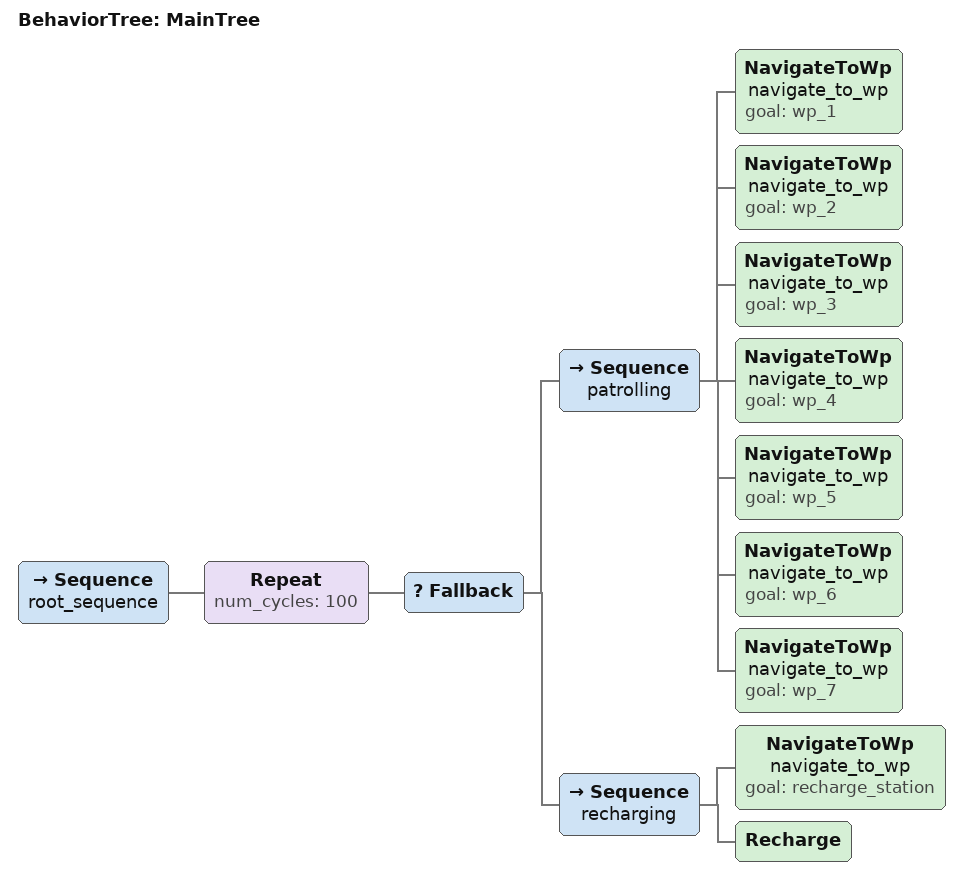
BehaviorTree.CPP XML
<root main_tree_to_execute = "MainTree" >
    <BehaviorTree ID="MainTree">
        <Sequence name="root_sequence">
            <Repeat num_cycles="100">
                <Fallback>
                    <Sequence name="patrolling">
                        <NavigateToWp   name="navigate_to_wp" goal="wp_1"/>
                        <NavigateToWp   name="navigate_to_wp" goal="wp_2"/>
                        <NavigateToWp   name="navigate_to_wp" goal="wp_3"/>
                        <NavigateToWp   name="navigate_to_wp" goal="wp_4"/>
                        <NavigateToWp   name="navigate_to_wp" goal="wp_5"/>
                        <NavigateToWp   name="navigate_to_wp" goal="wp_6"/>
                        <NavigateToWp   name="navigate_to_wp" goal="wp_7"/>
                    </Sequence>
                    <Sequence name="recharging">
                        <NavigateToWp   name="navigate_to_wp" goal="recharge_station"/>
                        <Recharge/>
                    </Sequence>
                </Fallback>
            </Repeat>
        </Sequence>
     </BehaviorTree>
</root>
